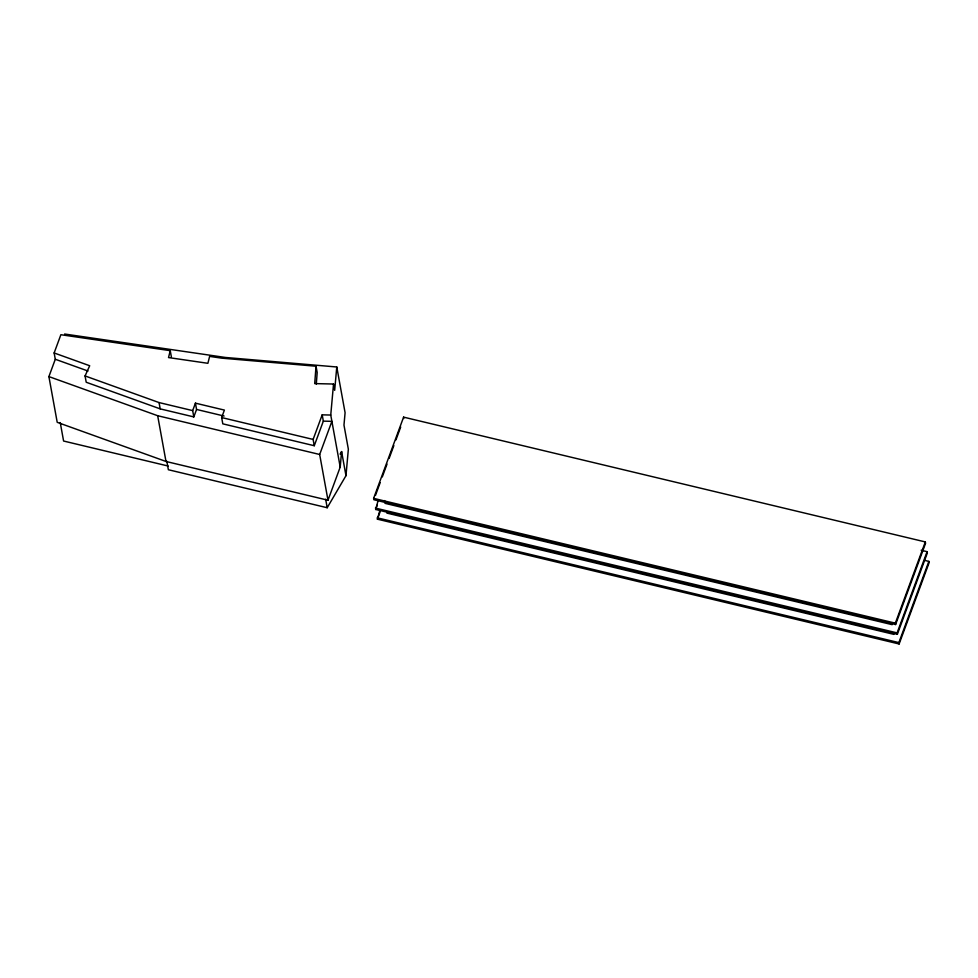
<?xml version="1.0" encoding="UTF-8"?>
<svg xmlns="http://www.w3.org/2000/svg" width="978" height="978" viewBox="0 0 978 978"><rect width="100%" height="100%" fill="white"/><g stroke="black" fill="none" stroke-linecap="round" stroke-linejoin="round"><path stroke-width="1.47" d="M340.099 454.134L341.603 451.579L340.21 467.081L327.985 500.223L165.991 461.469L57.213 422.325L48.9 376.591L55.294 359.256L54.145 352.96L60.88 334.721L170.245 350.662L168.522 357.569L207.898 363.303L209.622 356.395L221.688 358.156L316.028 366.224L314.708 383.596L333.535 384.024L334.672 390.332L336.774 366.982L225.417 357.459L64.609 334.024M316.297 384.109L317.178 372.52L316.028 366.224M340.21 467.081L330.747 415.039L333.535 384.024M166.822 461.225L168.363 469.733L327.202 507.729L345.98 475.675L348.351 449.183L343.975 425.075L345.087 412.716L336.774 366.982M54.145 352.96L89.695 365.748L85.062 375.943L86.211 382.251L160.209 408.877L193.815 416.909L192.678 410.613L195.429 403.156L224.402 410.088L221.651 417.545L222.801 423.841L314.268 445.724L323.339 421.139L322.19 414.843L330.747 415.039M193.815 416.909L196.566 409.452L195.429 403.156M314.268 445.724L313.119 439.428L322.19 414.843M327.985 500.223L319.672 454.477L331.897 421.335L323.339 421.139M373.62 498.364L403.596 417.141L925.322 541.934L925.567 543.303L895.591 624.526L373.865 499.734L373.62 498.364L895.347 623.157L895.591 624.526M375.442 495.455L380.185 482.631M382.288 476.934L387.019 464.11M389.122 458.401L393.853 445.577M395.956 439.88L400.687 427.056M921.154 550.247L927.083 551.665L927.327 553.035L897.364 634.257L375.638 509.452L378.021 500.956M375.638 509.452L377.215 505.174M924.406 560.321L928.855 561.384L929.1 562.753L899.124 643.976L377.41 519.171L379.782 510.675M377.41 519.171L380.039 512.044M895.347 623.157L925.322 541.934M897.364 634.257L897.107 632.888L927.083 551.665M899.124 643.976L898.88 642.607L928.855 561.384M196.566 409.452L224.096 416.041M85.062 375.943L159.059 402.569L192.678 410.613M221.651 417.545L313.119 439.428M48.9 376.591L157.678 415.723L319.672 454.477M892.193 624.661L385.087 503.352L384.586 500.577M375.393 508.083L897.107 632.888M386.86 513.083L893.953 634.38M168.13 466.029L63.594 441.029L60.245 422.594M377.153 517.802L898.88 642.607M55.294 359.256L87.996 371.029M403.596 417.141L403.841 418.511M341.603 451.579L345.98 475.675M325.662 499.22L327.202 507.729M170.245 350.662L171.382 356.958M159.059 402.569L160.209 408.877M157.678 415.723L165.991 461.469"/></g></svg>
